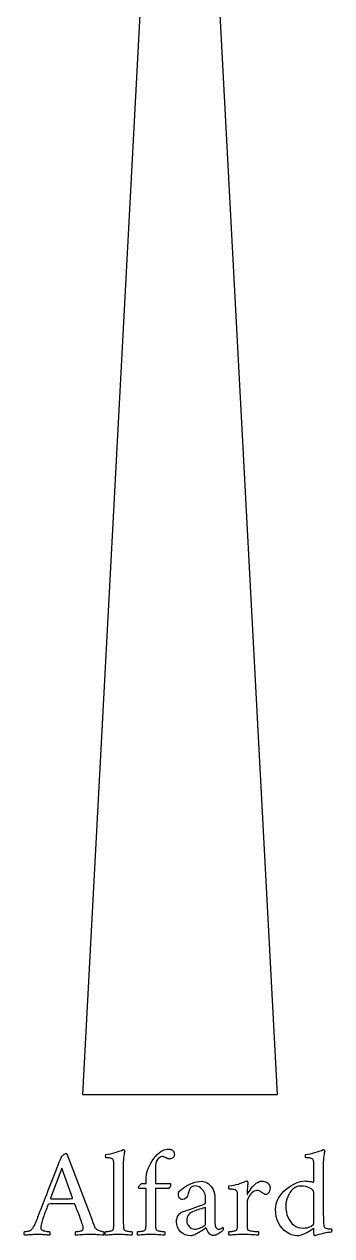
# Model space of a CAD drawing. Header units: millimetres. Extents: x -4 to 95, y -124 to 50.
# Drawn here: x 50 to 57.9, y -123.63 to -92.52 of the extents above; entities that cross this region are included whole.
import ezdxf

# ---------------------------------------------------------------- set-up
doc = ezdxf.new("R2010")
doc.units = ezdxf.units.MM
doc.layers.add('CUT_OUTER', color=1, linetype='Continuous')
doc.layers.add('TEXT', color=5, linetype='Continuous')

msp = doc.modelspace()

# ---------------------------------------------------------------- linework, layer by layer
at = {"layer": 'CUT_OUTER'}
msp.add_lwpolyline([(51.5, -120), (56.5, -120), (54.4, -80.3367), (53.6, -80.3367)], close=True, dxfattribs=at)
at = {"layer": 'TEXT'}
for points in [[(50.35, -123.1613), (50.3519, -123.1564), (50.3577, -123.1415), (50.3672, -123.1168), (50.3806, -123.0823), (50.3973, -123.0392), (50.4165, -122.9891), (50.4384, -122.932), (50.4629, -122.8677), (50.4896, -122.7981), (50.5181, -122.7246), (50.5485, -122.6473), (50.5806, -122.5661), (50.6138, -122.4825), (50.6472, -122.3976), (50.6807, -122.3115), (50.7145, -122.2242), (50.7481, -122.1372), (50.781, -122.052), (50.8134, -121.9686), (50.8452, -121.8871), (50.8757, -121.8089), (50.9044, -121.7355), (50.9314, -121.6669), (50.9565, -121.6032), (50.9648, -121.5899), (50.977, -121.5758), (50.993, -121.5609), (51.0129, -121.5452), (51.0334, -121.531), (51.0512, -121.521), (51.0664, -121.5149), (51.079, -121.5129), (51.082, -121.513), (51.0843, -121.5133), (51.086, -121.5138), (51.0871, -121.5145), (51.0882, -121.5154), (51.0899, -121.5165), (51.0922, -121.5178), (51.0952, -121.5194), (51.7371, -123.2032), (51.7687, -123.2863), (51.7927, -123.3484), (51.8091, -123.3895), (51.8177, -123.4097), (51.8277, -123.4268), (51.8415, -123.4427), (51.8592, -123.4575), (51.8806, -123.471), (51.904, -123.483), (51.9274, -123.4931), (51.9508, -123.5015), (51.9742, -123.5081), (51.9955, -123.513), (52.0125, -123.5165), (52.0253, -123.5186), (52.0339, -123.5194), (52.0393, -123.5285), (52.0427, -123.5399), (52.0442, -123.5535), (52.0435, -123.5694), (52.0419, -123.5846), (52.0403, -123.5964), (52.0387, -123.6047), (52.0371, -123.6097), (51.9915, -123.6066), (51.9484, -123.6036), (51.9077, -123.6009), (51.8694, -123.5984), (51.8304, -123.5963), (51.7879, -123.5948), (51.7417, -123.5939), (51.6919, -123.5935), (51.6394, -123.5939), (51.5915, -123.5948), (51.5483, -123.5963), (51.5097, -123.5984), (51.4711, -123.6009), (51.4278, -123.6036), (51.3799, -123.6066), (51.3274, -123.6097), (51.3219, -123.602), (51.3181, -123.5919), (51.3162, -123.5794), (51.3161, -123.5645), (51.3176, -123.5496), (51.3206, -123.5371), (51.3249, -123.527), (51.3306, -123.5194), (51.3472, -123.5186), (51.3677, -123.5165), (51.3923, -123.513), (51.421, -123.5081), (51.4492, -123.5019), (51.4726, -123.4948), (51.4911, -123.4866), (51.5048, -123.4774), (51.5105, -123.4698), (51.5145, -123.4597), (51.5169, -123.4472), (51.5177, -123.4323), (51.5164, -123.4152), (51.5125, -123.3931), (51.5059, -123.366), (51.4968, -123.3339), (51.4856, -123.2981), (51.473, -123.2601), (51.459, -123.2199), (51.4435, -123.1774), (51.4274, -123.1342), (51.4113, -123.0915), (51.3952, -123.0495), (51.379, -123.0081), (51.3636, -122.9688), (51.3496, -122.9331), (51.337, -122.901), (51.3258, -122.8726), (51.3166, -122.8493), (51.3101, -122.8327), (51.3061, -122.8227), (51.3048, -122.8194), (51.3044, -122.819), (51.3032, -122.8177), (51.3012, -122.8157), (51.2984, -122.8129), (51.2952, -122.8101), (51.2919, -122.8081), (51.2887, -122.8069), (51.2855, -122.8065), (51.2599, -122.805), (51.2315, -122.804), (51.2002, -122.8034), (51.1661, -122.8032), (51.1313, -122.8032), (51.0976, -122.8032), (51.0651, -122.8032), (51.0339, -122.8032), (51.0258, -122.8032), (51.0177, -122.8032), (51.0097, -122.8032), (51.0016, -122.8032), (50.9937, -122.8032), (50.9863, -122.8032), (50.9792, -122.8032), (50.9726, -122.8032), (50.926, -122.8033), (50.8831, -122.8036), (50.8438, -122.8041), (50.8081, -122.8048), (50.7718, -122.8059), (50.7306, -122.8077), (50.6847, -122.81), (50.6339, -122.8129), (50.6321, -122.8132), (50.6298, -122.8141), (50.6272, -122.8156), (50.6242, -122.8177), (50.6214, -122.8199), (50.6194, -122.8214), (50.6181, -122.8223), (50.6177, -122.8226), (50.6162, -122.8266), (50.6117, -122.8387), (50.6041, -122.8589), (50.5935, -122.8871), (50.5808, -122.9209), (50.5669, -122.9577), (50.5518, -122.9975), (50.5355, -123.0403), (50.5191, -123.084), (50.5036, -123.1262), (50.4892, -123.167), (50.4758, -123.2065), (50.4626, -123.2452), (50.452, -123.2806), (50.4441, -123.3129), (50.4387, -123.3419), (50.4352, -123.3679), (50.4327, -123.3911), (50.4311, -123.4115), (50.4306, -123.429), (50.4338, -123.4459), (50.4431, -123.4609), (50.4588, -123.4741), (50.4806, -123.4855), (50.5058, -123.4951), (50.5315, -123.5028), (50.5575, -123.5088), (50.5839, -123.5129), (50.608, -123.5157), (50.627, -123.5177), (50.641, -123.519), (50.65, -123.5194), (50.653, -123.5243), (50.6556, -123.5327), (50.6579, -123.5445), (50.6597, -123.5597), (50.6607, -123.5755), (50.6605, -123.5891), (50.6591, -123.6005), (50.6565, -123.6097), (50.6269, -123.6081), (50.5996, -123.6065), (50.5745, -123.6048), (50.5516, -123.6032), (50.5298, -123.6016), (50.5081, -123.6), (50.4863, -123.5984), (50.4645, -123.5968), (50.441, -123.5954), (50.4141, -123.5944), (50.3838, -123.5938), (50.35, -123.5935), (50.3159, -123.5938), (50.2847, -123.5944), (50.2563, -123.5954), (50.2306, -123.5968), (50.2065, -123.5984), (50.1823, -123.6), (50.1581, -123.6016), (50.1339, -123.6032), (50.1081, -123.6048), (50.079, -123.6065), (50.0468, -123.6081), (50.0113, -123.6097), (50.0085, -123.6047), (50.0065, -123.5964), (50.0052, -123.5846), (50.0048, -123.5694), (50.0052, -123.5535), (50.0065, -123.5399), (50.0085, -123.5285), (50.0113, -123.5194), (50.0283, -123.5184), (50.0504, -123.5157), (50.0775, -123.5112), (50.1097, -123.5048), (50.1414, -123.4965), (50.1673, -123.4859), (50.1874, -123.4731), (50.2016, -123.4581), (50.2249, -123.4265), (50.2464, -123.3931), (50.266, -123.358), (50.2839, -123.321), (50.3007, -123.2826), (50.3173, -123.2431), (50.3338, -123.2027), (50.35, -123.1613)], [(52.3048, -121.8419), (52.3047, -121.8233), (52.3044, -121.8028), (52.3039, -121.7805), (52.3032, -121.7565), (52.3017, -121.7328), (52.2988, -121.7117), (52.2945, -121.6932), (52.2887, -121.6774), (52.2795, -121.6613), (52.2649, -121.6484), (52.2449, -121.6387), (52.2194, -121.6323), (52.1906, -121.628), (52.1609, -121.625), (52.1301, -121.6232), (52.0984, -121.6226), (52.0969, -121.6201), (52.0956, -121.6125), (52.0945, -121.5999), (52.0935, -121.5823), (52.0934, -121.5644), (52.0948, -121.5512), (52.0975, -121.5426), (52.1016, -121.5387), (52.1609, -121.5309), (52.2194, -121.5206), (52.277, -121.5076), (52.3339, -121.4919), (52.3895, -121.4743), (52.4435, -121.4552), (52.496, -121.4348), (52.5468, -121.4129), (52.5531, -121.414), (52.5593, -121.4173), (52.5652, -121.4229), (52.571, -121.4306), (52.5759, -121.4394), (52.5794, -121.448), (52.5816, -121.4564), (52.5823, -121.4645), (52.5811, -121.469), (52.5778, -121.4823), (52.5723, -121.5044), (52.5645, -121.5355), (52.5568, -121.5748), (52.5512, -121.6218), (52.5479, -121.6764), (52.5468, -121.7387), (52.5468, -123.2355), (52.5469, -123.2704), (52.5472, -123.304), (52.5477, -123.3365), (52.5484, -123.3677), (52.5499, -123.397), (52.5528, -123.4234), (52.5572, -123.447), (52.5629, -123.4677), (52.5682, -123.4756), (52.5778, -123.4831), (52.5916, -123.4901), (52.6097, -123.4968), (52.6302, -123.5027), (52.6516, -123.5077), (52.6738, -123.5116), (52.6968, -123.5145), (52.7184, -123.5166), (52.7367, -123.5181), (52.7515, -123.5191), (52.7629, -123.5194), (52.7672, -123.527), (52.7706, -123.5371), (52.7729, -123.5496), (52.7742, -123.5645), (52.7741, -123.5794), (52.7722, -123.5919), (52.7684, -123.602), (52.7629, -123.6097), (52.7159, -123.6066), (52.6718, -123.6036), (52.6304, -123.6009), (52.5919, -123.5984), (52.5536, -123.5963), (52.5129, -123.5948), (52.4698, -123.5939), (52.4242, -123.5935), (52.3801, -123.5939), (52.3383, -123.5948), (52.2987, -123.5963), (52.2613, -123.5984), (52.2235, -123.6009), (52.1827, -123.6036), (52.1388, -123.6066), (52.0919, -123.6097), (52.0864, -123.602), (52.0827, -123.5919), (52.0807, -123.5794), (52.0806, -123.5645), (52.082, -123.5496), (52.0843, -123.5371), (52.0876, -123.527), (52.0919, -123.5194), (52.1032, -123.5191), (52.1177, -123.5181), (52.1355, -123.5166), (52.1565, -123.5145), (52.1788, -123.5116), (52.2008, -123.5077), (52.2224, -123.5027), (52.2435, -123.4968), (52.2621, -123.4901), (52.2758, -123.4831), (52.2847, -123.4756), (52.2887, -123.4677), (52.2945, -123.447), (52.2988, -123.4234), (52.3017, -123.397), (52.3032, -123.3677), (52.3039, -123.3365), (52.3044, -123.304), (52.3047, -123.2704), (52.3048, -123.2355)], [(53.6758, -121.4032), (53.7082, -121.4036), (53.7343, -121.4048), (53.7541, -121.4069), (53.7677, -121.4097), (53.7791, -121.4141), (53.7923, -121.421), (53.8074, -121.4302), (53.8242, -121.4419), (53.8291, -121.4478), (53.8343, -121.4556), (53.8396, -121.4655), (53.8452, -121.4774), (53.8501, -121.4903), (53.8536, -121.5032), (53.8557, -121.5161), (53.8565, -121.529), (53.8535, -121.567), (53.8448, -121.5972), (53.8301, -121.6195), (53.8097, -121.6339), (53.7872, -121.643), (53.7665, -121.6496), (53.7477, -121.6535), (53.7306, -121.6548), (53.7194, -121.6542), (53.7081, -121.6524), (53.6968, -121.6494), (53.6855, -121.6452), (53.674, -121.6401), (53.6621, -121.6347), (53.6498, -121.6288), (53.6371, -121.6226), (53.6248, -121.6151), (53.6137, -121.6089), (53.6038, -121.6038), (53.5952, -121.6), (53.5861, -121.5972), (53.575, -121.5952), (53.5619, -121.594), (53.5468, -121.5935), (53.5124, -121.5982), (53.4802, -121.6121), (53.4503, -121.6353), (53.4226, -121.6677), (53.3995, -121.7095), (53.3835, -121.7605), (53.3745, -121.8208), (53.3726, -121.8903), (53.3726, -122.2806), (53.7468, -122.2806), (53.7524, -122.2823), (53.7565, -122.2871), (53.7589, -122.2952), (53.7597, -122.3065), (53.7597, -122.3095), (53.7597, -122.3121), (53.7597, -122.3143), (53.7597, -122.3161), (53.7571, -122.3413), (53.7492, -122.3653), (53.7361, -122.3881), (53.7177, -122.4097), (53.3726, -122.4097), (53.3726, -123.2355), (53.3727, -123.2704), (53.373, -123.304), (53.3735, -123.3365), (53.3742, -123.3677), (53.3757, -123.397), (53.3786, -123.4234), (53.383, -123.447), (53.3887, -123.4677), (53.3943, -123.4756), (53.4044, -123.4831), (53.4193, -123.4901), (53.4387, -123.4968), (53.4609, -123.5027), (53.4839, -123.5077), (53.5077, -123.5116), (53.5323, -123.5145), (53.5553, -123.5166), (53.5746, -123.5181), (53.59, -123.5191), (53.6016, -123.5194), (53.6059, -123.527), (53.6093, -123.5371), (53.6116, -123.5496), (53.6129, -123.5645), (53.6128, -123.5794), (53.6109, -123.5919), (53.6072, -123.602), (53.6016, -123.6097), (53.5542, -123.6066), (53.5089, -123.6036), (53.4655, -123.6009), (53.4242, -123.5984), (53.3831, -123.5963), (53.3403, -123.5948), (53.296, -123.5939), (53.25, -123.5935), (53.2059, -123.5939), (53.1641, -123.5948), (53.1245, -123.5963), (53.0871, -123.5984), (53.0493, -123.6009), (53.0085, -123.6036), (52.9646, -123.6066), (52.9177, -123.6097), (52.9122, -123.602), (52.9085, -123.5919), (52.9066, -123.5794), (52.9065, -123.5645), (52.9078, -123.5496), (52.9101, -123.5371), (52.9134, -123.527), (52.9177, -123.5194), (52.929, -123.5191), (52.9435, -123.5181), (52.9613, -123.5166), (52.9823, -123.5145), (53.0046, -123.5116), (53.0266, -123.5077), (53.0482, -123.5027), (53.0694, -123.4968), (53.0879, -123.4901), (53.1016, -123.4831), (53.1105, -123.4756), (53.1145, -123.4677), (53.1203, -123.447), (53.1246, -123.4234), (53.1275, -123.397), (53.129, -123.3677), (53.1297, -123.3365), (53.1302, -123.304), (53.1305, -123.2704), (53.1306, -123.2355), (53.1306, -122.4097), (52.9468, -122.4097), (52.9438, -122.409), (52.9411, -122.4069), (52.9389, -122.4033), (52.9371, -122.3984), (52.9357, -122.393), (52.9347, -122.3883), (52.9341, -122.3842), (52.9339, -122.3806), (52.9351, -122.3763), (52.9387, -122.3698), (52.9448, -122.361), (52.9532, -122.35), (52.963, -122.338), (52.973, -122.3262), (52.9832, -122.3146), (52.9935, -122.3032), (53.0027, -122.2933), (53.0093, -122.2863), (53.0132, -122.2821), (53.0145, -122.2806), (53.1306, -122.2806), (53.1306, -122.2194), (53.1342, -122.1353), (53.1448, -122.054), (53.1624, -121.9756), (53.1871, -121.9), (53.2172, -121.8281), (53.2512, -121.7609), (53.289, -121.6983), (53.3306, -121.6403), (53.3746, -121.5877), (53.4194, -121.5411), (53.4649, -121.5006), (53.5113, -121.4661), (53.5567, -121.4386), (53.5992, -121.419), (53.6389, -121.4072), (53.6758, -121.4032)], [(57.2048, -122.2194), (57.2319, -122.2201), (57.2613, -122.2222), (57.2931, -122.2257), (57.3274, -122.2306), (57.3599, -122.2362), (57.3863, -122.2415), (57.4067, -122.2467), (57.421, -122.2516), (57.428, -122.2476), (57.4331, -122.2355), (57.4361, -122.2153), (57.4371, -122.1871), (57.4371, -121.8419), (57.437, -121.8233), (57.4367, -121.8028), (57.4362, -121.7805), (57.4355, -121.7565), (57.434, -121.7328), (57.431, -121.7117), (57.4267, -121.6932), (57.421, -121.6774), (57.4117, -121.6613), (57.3968, -121.6484), (57.3762, -121.6387), (57.35, -121.6323), (57.3206, -121.628), (57.2903, -121.625), (57.2593, -121.6232), (57.2274, -121.6226), (57.2259, -121.6201), (57.2246, -121.6125), (57.2235, -121.5999), (57.2226, -121.5823), (57.2225, -121.5644), (57.2238, -121.5512), (57.2265, -121.5426), (57.2306, -121.5387), (57.29, -121.5309), (57.3488, -121.5206), (57.407, -121.5076), (57.4645, -121.4919), (57.5209, -121.4743), (57.5754, -121.4552), (57.6281, -121.4348), (57.679, -121.4129), (57.6854, -121.414), (57.6915, -121.4173), (57.6975, -121.4229), (57.7032, -121.4306), (57.7082, -121.4394), (57.7117, -121.448), (57.7138, -121.4564), (57.7145, -121.4645), (57.7134, -121.469), (57.7101, -121.4823), (57.7045, -121.5044), (57.6968, -121.5355), (57.689, -121.5748), (57.6835, -121.6218), (57.6801, -121.6764), (57.679, -121.7387), (57.679, -123.0871), (57.6793, -123.1324), (57.6802, -123.1778), (57.6818, -123.2235), (57.6839, -123.2694), (57.6868, -123.3118), (57.6907, -123.3472), (57.6957, -123.3755), (57.7016, -123.3968), (57.7124, -123.4128), (57.7286, -123.4254), (57.7503, -123.4346), (57.7774, -123.4403), (57.8055, -123.4441), (57.8302, -123.4472), (57.8515, -123.4497), (57.8694, -123.4516), (57.8752, -123.4516), (57.8798, -123.4516), (57.8833, -123.4516), (57.8855, -123.4516), (57.8884, -123.4539), (57.8907, -123.4577), (57.8924, -123.4628), (57.8935, -123.4694), (57.8943, -123.4761), (57.8948, -123.4819), (57.8951, -123.4866), (57.8952, -123.4903), (57.8949, -123.493), (57.894, -123.498), (57.8924, -123.5051), (57.8903, -123.5145), (57.8874, -123.5237), (57.8835, -123.5302), (57.8785, -123.5342), (57.8726, -123.5355), (57.8314, -123.5383), (57.7883, -123.5435), (57.7434, -123.5512), (57.6968, -123.5613), (57.6509, -123.5725), (57.6085, -123.5835), (57.5695, -123.5943), (57.5339, -123.6048), (57.504, -123.614), (57.4823, -123.6206), (57.4685, -123.6245), (57.4629, -123.6258), (57.4569, -123.6244), (57.4516, -123.6202), (57.4472, -123.6131), (57.4435, -123.6032), (57.4407, -123.5923), (57.4387, -123.5823), (57.4375, -123.573), (57.4371, -123.5645), (57.4371, -123.4548), (57.4365, -123.4427), (57.4347, -123.4355), (57.4317, -123.4331), (57.4274, -123.4355), (57.413, -123.4496), (57.3923, -123.4661), (57.3654, -123.4851), (57.3323, -123.5065), (57.2951, -123.5285), (57.256, -123.5496), (57.2152, -123.5697), (57.1726, -123.5887), (57.1296, -123.6049), (57.0879, -123.6165), (57.0474, -123.6235), (57.0081, -123.6258), (56.938, -123.6203), (56.8698, -123.6036), (56.8033, -123.5759), (56.7387, -123.5371), (56.678, -123.4887), (56.6234, -123.4323), (56.5748, -123.3677), (56.5323, -123.2952), (56.4977, -123.2162), (56.473, -123.1327), (56.4582, -123.0445), (56.4532, -122.9516), (56.458, -122.8755), (56.4722, -122.802), (56.4959, -122.7311), (56.529, -122.6629), (56.5696, -122.5982), (56.6153, -122.5379), (56.6663, -122.4821), (56.7226, -122.4306), (56.7822, -122.3841), (56.8431, -122.3427), (56.9055, -122.3067), (56.9694, -122.2758), (57.0325, -122.2511), (57.0927, -122.2335), (57.1502, -122.2229), (57.2048, -122.2194)], [(50.9661, -121.8935), (50.679, -122.6613), (50.6791, -122.6617), (50.6794, -122.6629), (50.6799, -122.6649), (50.6806, -122.6677), (50.6816, -122.6706), (50.6827, -122.6726), (50.684, -122.6738), (50.6855, -122.6742), (50.7176, -122.6757), (50.7528, -122.677), (50.791, -122.6781), (50.8323, -122.679), (50.8729, -122.6797), (50.9093, -122.6802), (50.9414, -122.6805), (50.9694, -122.6806), (51.0055, -122.6804), (51.0399, -122.6798), (51.0725, -122.6788), (51.1032, -122.6774), (51.1338, -122.6758), (51.1657, -122.6742), (51.1991, -122.6726), (51.2339, -122.671), (51.2368, -122.6705), (51.2391, -122.669), (51.2408, -122.6664), (51.2419, -122.6629), (51.2426, -122.6594), (51.2431, -122.6569), (51.2434, -122.6553), (51.2435, -122.6548)], [(54.5532, -122.2258), (54.5977, -122.2294), (54.6407, -122.2403), (54.6824, -122.2585), (54.7226, -122.2839), (54.7602, -122.3153), (54.794, -122.3516), (54.8239, -122.3927), (54.85, -122.4387), (54.8712, -122.4887), (54.8863, -122.5419), (54.8954, -122.5984), (54.8984, -122.6581), (54.8984, -123.3065), (54.8998, -123.336), (54.904, -123.3633), (54.9111, -123.3884), (54.921, -123.4113), (54.9341, -123.4303), (54.9508, -123.444), (54.9712, -123.4521), (54.9952, -123.4548), (55.0165, -123.4536), (55.0355, -123.45), (55.052, -123.444), (55.0661, -123.4355), (55.0778, -123.4268), (55.0871, -123.4202), (55.094, -123.4155), (55.0984, -123.4129), (55.1014, -123.4135), (55.104, -123.4153), (55.1063, -123.4183), (55.1081, -123.4226), (55.1095, -123.4272), (55.1105, -123.4315), (55.1111, -123.4353), (55.1113, -123.4387), (55.1103, -123.4558), (55.1073, -123.4718), (55.1022, -123.4865), (55.0952, -123.5), (55.084, -123.5089), (55.0698, -123.5194), (55.0525, -123.5315), (55.0323, -123.5452), (55.0103, -123.5593), (54.9879, -123.5726), (54.9651, -123.5851), (54.9419, -123.5968), (54.9193, -123.6067), (54.898, -123.6137), (54.8781, -123.6179), (54.8597, -123.6194), (54.8267, -123.6151), (54.7956, -123.6024), (54.7662, -123.5812), (54.7387, -123.5516), (54.7144, -123.5175), (54.6948, -123.4831), (54.6797, -123.4482), (54.6694, -123.4129), (54.6608, -123.4208), (54.648, -123.4315), (54.6309, -123.445), (54.6097, -123.4613), (54.5854, -123.4791), (54.5593, -123.4972), (54.5314, -123.5154), (54.5016, -123.5339), (54.4711, -123.5518), (54.4407, -123.5685), (54.4106, -123.5841), (54.3806, -123.5984), (54.3519, -123.6104), (54.3254, -123.619), (54.3011, -123.6241), (54.279, -123.6258), (54.2046, -123.6193), (54.1363, -123.5996), (54.074, -123.5668), (54.0177, -123.521), (53.9712, -123.4656), (53.9379, -123.4044), (53.9179, -123.3374), (53.9113, -123.2645), (53.9146, -123.2178), (53.9246, -123.1746), (53.9412, -123.1348), (53.9645, -123.0984), (53.991, -123.0668), (54.0173, -123.0415), (54.0434, -123.0225), (54.0694, -123.0097), (54.1158, -122.9932), (54.1649, -122.9762), (54.2166, -122.9586), (54.271, -122.9403), (54.3257, -122.9219), (54.3786, -122.9036), (54.4297, -122.8856), (54.479, -122.8677), (54.5242, -122.851), (54.5629, -122.8363), (54.5952, -122.8236), (54.621, -122.8129), (54.6327, -122.8078), (54.6419, -122.802), (54.6488, -122.7957), (54.6532, -122.7887), (54.656, -122.7797), (54.6581, -122.7673), (54.6593, -122.7515), (54.6597, -122.7323), (54.6597, -122.6484), (54.6575, -122.613), (54.6508, -122.5778), (54.6397, -122.5428), (54.6242, -122.5081), (54.6048, -122.4748), (54.5823, -122.4444), (54.5565, -122.4167), (54.5274, -122.3919), (54.4958, -122.3715), (54.4621, -122.3569), (54.4264, -122.3481), (54.3887, -122.3452), (54.351, -122.3484), (54.3185, -122.3581), (54.2913, -122.3742), (54.2694, -122.3968), (54.2514, -122.4252), (54.2363, -122.4589), (54.224, -122.4978), (54.2145, -122.5419), (54.1944, -122.6083), (54.1629, -122.6556), (54.1202, -122.6841), (54.0661, -122.6935), (54.0418, -122.6909), (54.0206, -122.6831), (54.0023, -122.67), (53.9871, -122.6516), (53.9751, -122.6302), (53.9665, -122.6081), (53.9614, -122.5851), (53.9597, -122.5613), (53.9601, -122.5553), (53.9613, -122.5472), (53.9633, -122.5368), (53.9661, -122.5242), (53.9696, -122.5114), (53.9734, -122.5004), (53.9776, -122.4912), (53.9823, -122.4839), (54.0091, -122.4603), (54.0411, -122.4347), (54.0784, -122.4071), (54.121, -122.3774), (54.1676, -122.3478), (54.2173, -122.3202), (54.2701, -122.2946), (54.3258, -122.271), (54.383, -122.2512), (54.4399, -122.2371), (54.4967, -122.2286), (54.5532, -122.2258)], [(56.1048, -122.2226), (56.1351, -122.2243), (56.1645, -122.2294), (56.1931, -122.238), (56.221, -122.25), (56.2464, -122.2644), (56.2677, -122.2802), (56.2851, -122.2975), (56.2984, -122.3161), (56.3014, -122.3232), (56.304, -122.3315), (56.3062, -122.3409), (56.3081, -122.3516), (56.3095, -122.3631), (56.3105, -122.375), (56.3111, -122.3873), (56.3113, -122.4), (56.3088, -122.4405), (56.3012, -122.475), (56.2886, -122.5034), (56.271, -122.5258), (56.2517, -122.5427), (56.2343, -122.5548), (56.2186, -122.5621), (56.2048, -122.5645), (56.1889, -122.5631), (56.1734, -122.5589), (56.1583, -122.5518), (56.1435, -122.5419), (56.1292, -122.531), (56.1153, -122.521), (56.1018, -122.5117), (56.0887, -122.5032), (56.0773, -122.4955), (56.0657, -122.4883), (56.0539, -122.4818), (56.0419, -122.4758), (56.0285, -122.4709), (56.0125, -122.4673), (55.9939, -122.4652), (55.9726, -122.4645), (55.9394, -122.468), (55.9077, -122.4786), (55.8773, -122.4963), (55.8484, -122.521), (55.8215, -122.5499), (55.7972, -122.5802), (55.7755, -122.612), (55.7565, -122.6452), (55.7409, -122.677), (55.7298, -122.7048), (55.7232, -122.7286), (55.721, -122.7484), (55.721, -123.2355), (55.7211, -123.2704), (55.7214, -123.304), (55.7219, -123.3365), (55.7226, -123.3677), (55.7241, -123.397), (55.727, -123.4234), (55.7314, -123.447), (55.7371, -123.4677), (55.7435, -123.4756), (55.7565, -123.4831), (55.7758, -123.4901), (55.8016, -123.4968), (55.831, -123.5027), (55.8613, -123.5077), (55.8923, -123.5116), (55.9242, -123.5145), (55.9536, -123.5166), (55.9774, -123.5181), (55.9956, -123.5191), (56.0081, -123.5194), (56.0124, -123.527), (56.0157, -123.5371), (56.018, -123.5496), (56.0194, -123.5645), (56.0193, -123.5794), (56.0173, -123.5919), (56.0136, -123.602), (56.0081, -123.6097), (55.9595, -123.6066), (55.9105, -123.6036), (55.8611, -123.6009), (55.8113, -123.5984), (55.7617, -123.5963), (55.7129, -123.5948), (55.6649, -123.5939), (55.6177, -123.5935), (55.573, -123.5939), (55.529, -123.5948), (55.4859, -123.5963), (55.4435, -123.5984), (55.4008, -123.6009), (55.3565, -123.6036), (55.3105, -123.6066), (55.2629, -123.6097), (55.2574, -123.602), (55.2536, -123.5919), (55.2517, -123.5794), (55.2516, -123.5645), (55.2529, -123.5496), (55.2552, -123.5371), (55.2586, -123.527), (55.2629, -123.5194), (55.2743, -123.5191), (55.2891, -123.5181), (55.3074, -123.5166), (55.329, -123.5145), (55.3521, -123.5116), (55.3746, -123.5077), (55.3965, -123.5027), (55.4177, -123.4968), (55.4363, -123.4901), (55.45, -123.4831), (55.4589, -123.4756), (55.4629, -123.4677), (55.4686, -123.447), (55.473, -123.4234), (55.4759, -123.397), (55.4774, -123.3677), (55.4781, -123.3365), (55.4786, -123.304), (55.4789, -123.2704), (55.479, -123.2355), (55.479, -122.6484), (55.4789, -122.631), (55.4786, -122.6113), (55.4781, -122.5891), (55.4774, -122.5645), (55.4759, -122.5401), (55.473, -122.5185), (55.4686, -122.4998), (55.4629, -122.4839), (55.4558, -122.4705), (55.4444, -122.4593), (55.4284, -122.4503), (55.4081, -122.4435), (55.3855, -122.4385), (55.3629, -122.4347), (55.3403, -122.4321), (55.3177, -122.4306), (55.2972, -122.4299), (55.2806, -122.4294), (55.2681, -122.4291), (55.2597, -122.429), (55.2581, -122.4242), (55.2565, -122.4161), (55.2548, -122.4048), (55.2532, -122.3903), (55.2524, -122.3754), (55.2532, -122.3629), (55.2556, -122.3528), (55.2597, -122.3452), (55.3206, -122.3361), (55.3806, -122.325), (55.4399, -122.3119), (55.4984, -122.2968), (55.555, -122.2794), (55.6089, -122.2597), (55.6599, -122.2375), (55.7081, -122.2129), (55.7144, -122.2141), (55.7206, -122.2177), (55.7265, -122.2238), (55.7323, -122.2323), (55.7372, -122.2415), (55.7407, -122.25), (55.7428, -122.2577), (55.7435, -122.2645), (55.7431, -122.2728), (55.7419, -122.2879), (55.7399, -122.3099), (55.7371, -122.3387), (55.734, -122.3711), (55.731, -122.4036), (55.7283, -122.4364), (55.7258, -122.4694), (55.7237, -122.4995), (55.7222, -122.5238), (55.7213, -122.5422), (55.721, -122.5548), (55.7213, -122.5591), (55.7222, -122.5621), (55.7237, -122.5639), (55.7258, -122.5645), (55.7281, -122.5643), (55.7302, -122.5637), (55.7322, -122.5627), (55.7339, -122.5613), (55.7517, -122.5267), (55.773, -122.4907), (55.7977, -122.4533), (55.8258, -122.4145), (55.8566, -122.3764), (55.8891, -122.3411), (55.9235, -122.3087), (55.9597, -122.279), (55.9966, -122.2543), (56.0331, -122.2367), (56.0692, -122.2261), (56.1048, -122.2226)], [(57.1016, -122.3516), (57.0441, -122.3564), (56.9907, -122.3706), (56.9416, -122.3943), (56.8968, -122.4274), (56.8565, -122.468), (56.821, -122.5141), (56.7903, -122.5656), (56.7645, -122.6226), (56.7441, -122.6831), (56.7294, -122.7452), (56.7207, -122.8089), (56.7177, -122.8742), (56.721, -122.947), (56.7306, -123.0169), (56.7468, -123.0841), (56.7694, -123.1484), (56.7982, -123.2083), (56.8331, -123.2621), (56.874, -123.3099), (56.921, -123.3516), (56.9736, -123.3855), (57.0315, -123.4097), (57.0946, -123.4242), (57.1629, -123.429), (57.2147, -123.4263), (57.2637, -123.4181), (57.3099, -123.4045), (57.3532, -123.3855), (57.3899, -123.364), (57.4161, -123.3431), (57.4319, -123.3229), (57.4371, -123.3032), (57.4371, -122.5065), (57.4307, -122.4793), (57.4117, -122.4528), (57.3799, -122.4269), (57.3355, -122.4016), (57.2828, -122.3797), (57.2262, -122.3641), (57.1658, -122.3547), (57.1016, -122.3516)], [(54.3855, -123.4548), (54.4135, -123.4532), (54.4427, -123.4484), (54.4732, -123.4403), (54.5048, -123.429), (54.5359, -123.4158), (54.5645, -123.402), (54.5907, -123.3876), (54.6145, -123.3726), (54.6343, -123.3582), (54.6484, -123.3456), (54.6569, -123.3348), (54.6597, -123.3258), (54.6597, -122.8968), (54.627, -122.9071), (54.5903, -122.9185), (54.5496, -122.9313), (54.5048, -122.9452), (54.4611, -122.9589), (54.4234, -122.971), (54.3917, -122.9815), (54.3661, -122.9903), (54.326, -123.0083), (54.2895, -123.0298), (54.2567, -123.055), (54.2274, -123.0839), (54.2034, -123.1163), (54.1863, -123.1524), (54.176, -123.1921), (54.1726, -123.2355), (54.1764, -123.2777), (54.1879, -123.3173), (54.2071, -123.3543), (54.2339, -123.3887), (54.2663, -123.4176), (54.3024, -123.4383), (54.3421, -123.4507), (54.3855, -123.4548)]]:
    msp.add_lwpolyline(points, close=True, dxfattribs=at)

doc.saveas('drawing.dxf')
